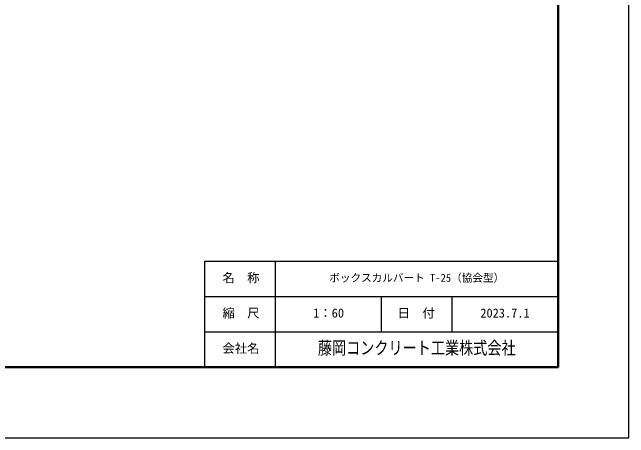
# Model space of a CAD drawing. Units: millimetres, scale not verified. Extents: x -50400 to 50400, y -17820 to 17820.
# Drawn here: x 39930 to 50400, y -17820 to -10592 of the extents above; entities that cross this region are included whole.
import ezdxf
from ezdxf.enums import TextEntityAlignment as Align

# ---------------------------------------------------------------- set-up
doc = ezdxf.new("R2010")
doc.units = ezdxf.units.MM
doc.header["$LTSCALE"] = 60
for name, color, linetype, lineweight in [('0-1_Defpoints', 5, 'Continuous', 25), ('0-8_WAKU', 3, 'Continuous', 25), ('0-9_WAKU-LINE', 7, 'Continuous', 25)]:
    doc.layers.add(name, color=color, linetype=linetype, lineweight=lineweight)
doc.layers.add('0-A_WAKU-TXT', color=7, linetype='Continuous')
doc.styles.add('ＭＳ ゴシック', font='')
doc.styles.get('ＭＳ ゴシック').set_extended_font_data('MS Gothic')

msp = doc.modelspace()

# ---------------------------------------------------------------- linework, layer by layer
at = {"layer": '0-1_Defpoints'}
msp.add_lwpolyline([(0, -17820), (50400, -17820), (50400, 17820), (0, 17820)], close=True, dxfattribs=at)
at = {"layer": '0-8_WAKU'}
for p, q in [((43200, -14820), (49200, -14820)), ((43200, -16620), (43200, -14820))]:
    msp.add_line(p, q, dxfattribs=at)
at = {"layer": '0-8_WAKU', "lineweight": 50}
msp.add_lwpolyline([(1200, -16620), (49200, -16620), (49200, 16620), (1200, 16620)], close=True, dxfattribs=at)
at = {"layer": '0-9_WAKU-LINE'}
for p, q in [((44400, -16620), (44400, -14820)), ((43200, -15420), (49200, -15420)), ((46200, -16020), (46200, -15420)), ((47400, -16020), (47400, -15420)), ((43200, -16020), (49200, -16020))]:
    msp.add_line(p, q, dxfattribs=at)

# ---------------------------------------------------------------- texts
at = {"layer": '0-A_WAKU-TXT', "style": 'ＭＳ ゴシック'}
for s, height, p in [('名\u3000称', 154, (43499.71, -15225)), ('ボックスカルバート T-25（協会型）', 132, (45315, -15210)), ('縮\u3000尺', 154, (43499.71, -15825)), ('1：60', 154, (45040.49, -15825)), ('日\u3000付', 154, (46475.67, -15825)), ('2023.7.1', 154, (47880, -15825)), ('会社名', 154, (43499.71, -16425))]:
    msp.add_text(s, height=height, dxfattribs=at).set_placement(p, align=Align.BOTTOM_LEFT)
at = {"layer": '0-A_WAKU-TXT', "style": 'ＭＳ ゴシック', "width": 0.8}
msp.add_text('藤岡コンクリート工業株式会社', height=219.9, dxfattribs=at).set_placement((45120, -16470), align=Align.BOTTOM_LEFT)

doc.saveas('drawing.dxf')
